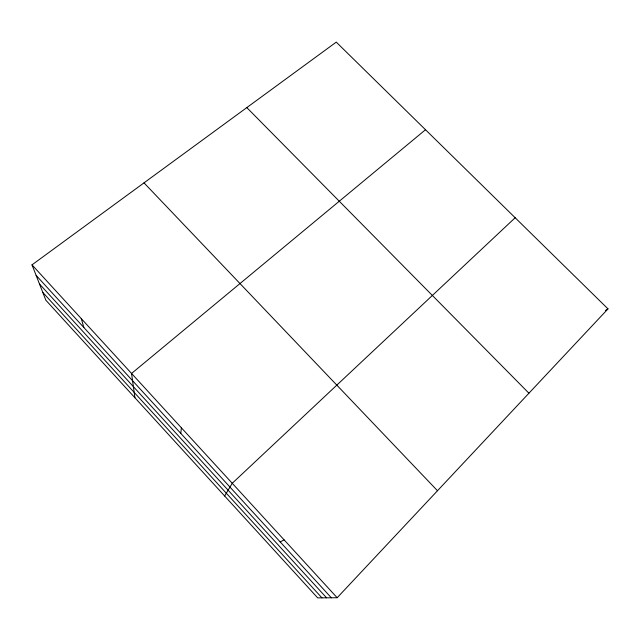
<?xml version="1.0" encoding="UTF-8"?>
<svg xmlns="http://www.w3.org/2000/svg" width="640" height="640" viewBox="0 0 640 640"><rect width="100%" height="100%" fill="white"/><g stroke="black" fill="none" stroke-linecap="round" stroke-linejoin="round"><path stroke-width="0.96" d="M180.784 433.36L181.384 427.808M224.632 495.984L232.24 483.288L515.168 217.744M337.168 597.736L608 308.88L336.256 42.12L32 264.864L45.848 300.208L317.688 597.88L337.168 597.736L32 264.864M425.504 129.728L131.56 373.464L134.936 397.76M605.496 310.504L608 308.88M280.144 541.872L284.152 539.912M246.808 107.6L528.928 393.208M144.008 182.864L437.488 490.736M36.12 275.376L331.344 597.784M39.504 284.016L326.576 597.816M42.808 292.44L321.944 597.848M81.264 318.6L83.864 327.512"/></g></svg>
